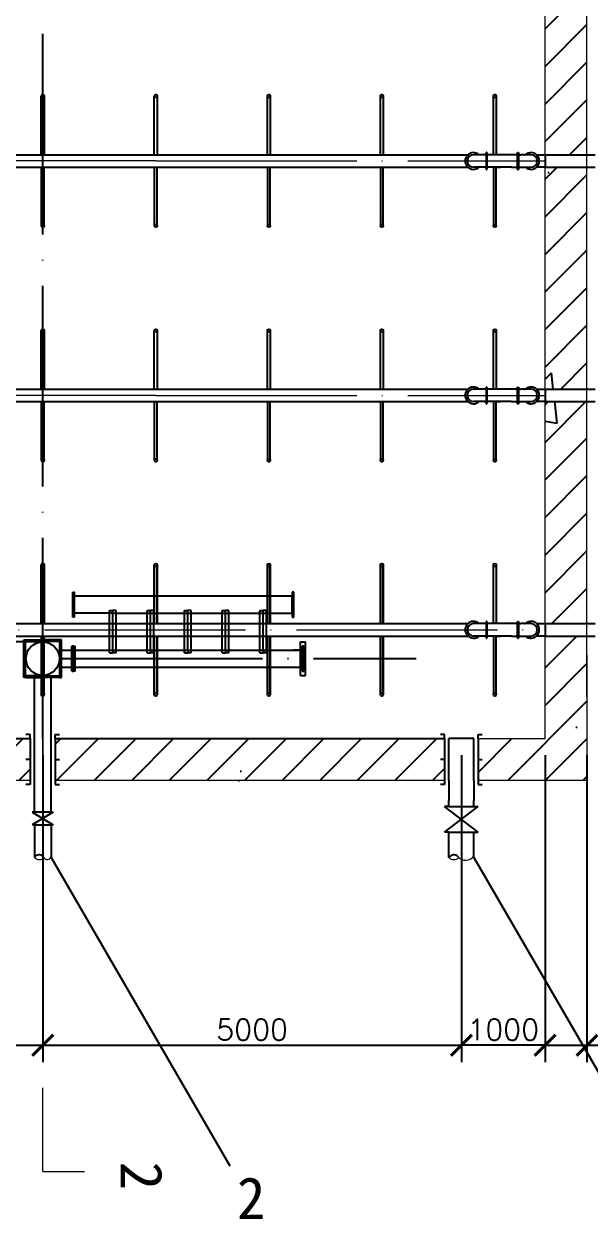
# Model space of a CAD drawing. Header units: millimetres. Extents: x 279 to 2876, y -494 to 1800.
# Drawn here: x 928.3 to 995.9, y 105 to 247.8 of the extents above; entities that cross this region are included whole.
import ezdxf

# ---------------------------------------------------------------- set-up
doc = ezdxf.new("R2010")
doc.units = ezdxf.units.MM
doc.linetypes.add('ACAD_ISO04W100', pattern=[30, 24, -3, 0, -3])
doc.layers.add('图层1', color=1, linetype='Continuous', lineweight=25, plot=False)
doc.layers.add('图层2', color=5, linetype='Continuous', lineweight=25, plot=False)
doc.layers.add('图层3', color=2, linetype='Continuous')
doc.styles.get("Standard").update_dxf_attribs({"font": 'txt', "bigfont": 'gbcbig.shx'})
doc.dimstyles.new('副本 ISO-25', dxfattribs={"dimtxt": 2.5, "dimasz": 2.5, "dimexe": 2, "dimexo": 2, "dimtad": 1, "dimlfac": 100, "dimtxsty": 'Standard', "dimblk": 'ARCHTICK', "dimcen": 2.5, "dimadec": 0, "dimazin": 0, "dimtfac": 1, "dimtmove": 0, "dimatfit": 3, "dimfxl": 1, "dimarcsym": 0})

# ---------------------------------------------------------------- blocks, each defined once
blk = doc.blocks.new('_ArchTick')
at = {"color": 0, "linetype": 'ByBlock', "const_width": 0.15}
blk.add_lwpolyline([(-0.5, -0.5), (0.5, 0.5)], dxfattribs=at)
blk = doc.blocks.new('*D80')
at = {"layer": '图层3', "color": 0, "lineweight": -2, "transparency": 16777216}
for p, q in [((930.57, 160.44), (930.57, 123.8)), ((980.57, 160.44), (980.57, 123.8)), ((930.57, 125.8), (980.57, 125.8))]:
    blk.add_line(p, q, dxfattribs=at)
at = {"layer": '图层3', "color": 0, "lineweight": -2, "transparency": 16777216, "xscale": 2.5, "yscale": 2.5, "zscale": 2.5, "rotation": 180}
blk.add_blockref('_ArchTick', (930.57, 125.8), dxfattribs=at)
at = {"layer": '图层3', "color": 0, "lineweight": -2, "transparency": 16777216, "xscale": 2.5, "yscale": 2.5, "zscale": 2.5}
blk.add_blockref('_ArchTick', (980.57, 125.8), dxfattribs=at)
at = {"layer": '图层3', "color": 0, "transparency": 16777216, "insert": (955.57, 127.67), "char_height": 2.5, "attachment_point": 5}
blk.add_mtext('5000', dxfattribs=at)
blk = doc.blocks.new('*D81')
at = {"layer": '图层3', "color": 0, "lineweight": -2, "transparency": 16777216}
for p, q in [((980.57, 160.44), (980.57, 123.8)), ((990.57, 160.44), (990.57, 123.8)), ((990.57, 125.8), (980.57, 125.8))]:
    blk.add_line(p, q, dxfattribs=at)
at = {"layer": '图层3', "color": 0, "lineweight": -2, "transparency": 16777216, "xscale": 2.5, "yscale": 2.5, "zscale": 2.5, "rotation": 180}
blk.add_blockref('_ArchTick', (980.57, 125.8), dxfattribs=at)
at = {"layer": '图层3', "color": 0, "lineweight": -2, "transparency": 16777216, "xscale": 2.5, "yscale": 2.5, "zscale": 2.5}
blk.add_blockref('_ArchTick', (990.57, 125.8), dxfattribs=at)
at = {"layer": '图层3', "color": 0, "transparency": 16777216, "insert": (985.57, 127.67), "char_height": 2.5, "attachment_point": 5}
blk.add_mtext('1000', dxfattribs=at)
blk = doc.blocks.new('*D82')
at = {"layer": '图层3', "color": 0, "lineweight": -2, "transparency": 16777216}
for p, q in [((880.57, 160.44), (880.57, 123.8)), ((930.57, 160.44), (930.57, 123.8)), ((880.57, 125.8), (930.57, 125.8))]:
    blk.add_line(p, q, dxfattribs=at)
at = {"layer": '图层3', "color": 0, "lineweight": -2, "transparency": 16777216, "xscale": 2.5, "yscale": 2.5, "zscale": 2.5, "rotation": 180}
blk.add_blockref('_ArchTick', (880.57, 125.8), dxfattribs=at)
at = {"layer": '图层3', "color": 0, "lineweight": -2, "transparency": 16777216, "xscale": 2.5, "yscale": 2.5, "zscale": 2.5}
blk.add_blockref('_ArchTick', (930.57, 125.8), dxfattribs=at)
at = {"layer": '图层3', "color": 0, "transparency": 16777216, "insert": (905.57, 127.67), "char_height": 2.5, "attachment_point": 5}
blk.add_mtext('5000', dxfattribs=at)
blk = doc.blocks.new('*D83')
at = {"layer": '图层3', "color": 0, "lineweight": -2, "transparency": 16777216}
for p, q in [((990.57, 160.44), (990.57, 123.8)), ((995.57, 160.44), (995.57, 123.8)), ((990.57, 125.8), (995.57, 125.8)), ((995.57, 125.8), (1005.15, 125.8))]:
    blk.add_line(p, q, dxfattribs=at)
at = {"layer": '图层3', "color": 0, "lineweight": -2, "transparency": 16777216, "xscale": 2.5, "yscale": 2.5, "zscale": 2.5, "rotation": 180}
blk.add_blockref('_ArchTick', (990.57, 125.8), dxfattribs=at)
at = {"layer": '图层3', "color": 0, "lineweight": -2, "transparency": 16777216, "xscale": 2.5, "yscale": 2.5, "zscale": 2.5}
blk.add_blockref('_ArchTick', (995.57, 125.8), dxfattribs=at)
at = {"layer": '图层3', "color": 0, "transparency": 16777216, "insert": (1001.61, 127.67), "char_height": 2.5, "attachment_point": 5}
blk.add_mtext('500', dxfattribs=at)

msp = doc.modelspace()

# ---------------------------------------------------------------- hatches: boundary and pattern name
at = {"layer": '图层3'}
h = msp.add_hatch(dxfattribs=at)
h.set_pattern_fill('ANSI31', color=256, style=0)
h.set_pattern_definition([(45, (155.4213, -677.7282), (-2.245064, 2.245064), [])])
h.paths.add_polyline_path([(870.56581, 402.43685), (870.56581, 412.43685), (929.06581, 412.43685), (929.06581, 417.43685), (865.56581, 417.43685), (865.56581, 412.43685), (865.56581, 402.43685), (865.56581, 157.43685), (878.56581, 157.43685), (878.56581, 162.43685), (870.56581, 162.43685)])
h.paths.add_polyline_path([(882.56581, 162.43685), (882.56581, 157.43685), (929.06581, 157.43685), (929.06581, 162.43685)])
h.paths.add_polyline_path([(978.56581, 157.43685), (978.56581, 162.43685), (932.06581, 162.43685), (932.06581, 157.43685)])
h.paths.add_polyline_path([(995.56581, 172.43685), (995.56581, 174.68685), (990.56581, 174.68685), (990.56581, 162.43685), (982.56581, 162.43685), (982.56581, 157.43685), (995.56581, 157.43685), (995.56581, 162.43685)])
h.paths.add_polyline_path([(995.56581, 202.68685), (990.56581, 202.68685), (990.56581, 176.18685), (995.56581, 176.18685)])
h.paths.add_polyline_path([(995.56581, 230.68685), (990.56581, 230.68685), (990.56581, 204.18685), (995.56581, 204.18685)])
h.paths.add_polyline_path([(990.56581, 412.43685), (990.56581, 407.43685), (990.56581, 402.43685), (990.56581, 400.18685), (995.56581, 400.18685), (995.56581, 417.43685), (932.06581, 417.43685), (932.06581, 412.43685)])
h.paths.add_polyline_path([(995.56581, 398.68685), (990.56581, 398.68685), (990.56581, 372.18685), (995.56581, 372.18685)])
h.paths.add_polyline_path([(995.56581, 370.68685), (990.56581, 370.68685), (990.56581, 344.18685), (995.56581, 344.18685)])
h.paths.add_polyline_path([(995.56581, 342.68685), (990.56581, 342.68685), (990.56581, 316.18685), (995.56581, 316.18685)])
h.paths.add_polyline_path([(995.56581, 314.68685), (990.56581, 314.68685), (990.56581, 288.18685), (995.56581, 288.18685)])
h.paths.add_polyline_path([(995.56581, 258.68685), (990.56581, 258.68685), (990.56581, 232.18685), (995.56581, 232.18685)])
h = msp.add_hatch(dxfattribs=at)
h.set_pattern_fill('AR-CONC', color=256, scale=0.25, style=0)
h.set_pattern_definition([(50, (155.42, -677.73), (45.5462, -3.9848), [4.7625, -52.3875]), (355, (155.42, -677.73), (-8.8107, 47.7642), [3.81, -41.91]), (100.451, (159.217, -678.06), (36.7356, 43.7792), [4.0475, -44.5225]), (46.184, (155.42, -665.03), (67.7698, -10.5106), [7.1437, -78.5812]), (96.6356, (161.07, -665.904), (59.351, 61.8564), [6.0713, -66.7837]), (351.184, (155.42, -665.03), (59.351, 61.8563), [5.715, -62.865]), (21, (161.77, -668.203), (37.9037, -25.5664), [4.7625, -52.3875]), (326, (161.77, -668.203), (15.4505, 46.047), [3.81, -41.91]), (71.4514, (164.93, -670.334), (53.3541, 20.4807), [4.0475, -44.5225]), (37.5, (155.421, -677.728), (0.77215, 21.13876), [0, -41.402, 0, -42.545, 0, -42.06875]), (7.5, (155.421, -677.728), (16.7049, 25.04514), [0, -24.257, 0, -40.4495, 0, -16.03375]), (327.5, (141.26, -677.728), (33.89765, -1.43219), [0, -15.875, 0, -49.53, 0, -65.7225]), (317.5, (134.91, -677.728), (37.0323, 6.3566), [0, -20.6375, 0, -32.893, 0, -46.6725])])
h.paths.add_polyline_path([(870.56581, 402.43685), (870.56581, 412.43685), (929.06581, 412.43685), (929.06581, 417.43685), (865.56581, 417.43685), (865.56581, 412.43685), (865.56581, 402.43685), (865.56581, 157.43685), (878.56581, 157.43685), (878.56581, 162.43685), (870.56581, 162.43685)])
h.paths.add_polyline_path([(929.06581, 162.43685), (882.56581, 162.43685), (882.56581, 157.43685), (929.06581, 157.43685)])
h.paths.add_polyline_path([(978.56581, 157.43685), (978.56581, 162.43685), (932.06581, 162.43685), (932.06581, 157.43685)])
h.paths.add_polyline_path([(995.56581, 162.43685), (995.56581, 172.43685), (995.56581, 174.68685), (990.56581, 174.68685), (990.56581, 162.43685), (982.56581, 162.43685), (982.56581, 157.43685), (995.56581, 157.43685)])
h.paths.add_polyline_path([(995.56581, 202.68685), (990.56581, 202.68685), (990.56581, 176.18685), (995.56581, 176.18685)])
h.paths.add_polyline_path([(995.56581, 230.68685), (990.56581, 230.68685), (990.56581, 204.18685), (995.56581, 204.18685)])
h.paths.add_polyline_path([(995.56581, 258.68685), (990.56581, 258.68685), (990.56581, 232.18685), (995.56581, 232.18685)])
h.paths.add_polyline_path([(990.56581, 412.43685), (990.56581, 407.43685), (990.56581, 402.43685), (990.56581, 400.18685), (995.56581, 400.18685), (995.56581, 417.43685), (932.06581, 417.43685), (932.06581, 412.43685)])
h.paths.add_polyline_path([(990.56581, 372.18685), (995.56581, 372.18685), (995.56581, 398.68685), (990.56581, 398.68685)])
h.paths.add_polyline_path([(990.56581, 344.18685), (995.56581, 344.18685), (995.56581, 370.68685), (990.56581, 370.68685)])
h.paths.add_polyline_path([(990.56581, 316.18685), (995.56581, 316.18685), (995.56581, 342.68685), (990.56581, 342.68685)])
h.paths.add_polyline_path([(990.56581, 288.18685), (995.56581, 288.18685), (995.56581, 314.68685), (990.56581, 314.68685)])
h.paths.add_polyline_path([(990.56581, 260.18685), (995.56581, 260.18685), (995.56581, 286.68685), (990.56581, 286.68685)])

# ---------------------------------------------------------------- linework, layer by layer
at = {"lineweight": 0}
for p, q in [((995.56581, 167.43685), (995.56581, 417.43685)), ((995.56581, 167.43685), (995.56581, 417.43685)), ((990.56581, 162.43685), (990.56581, 402.43685)), ((990.56581, 187.43685), (990.56581, 190.93685)), ((990.56581, 162.43685), (990.56581, 172.43685)), ((995.56581, 172.43685), (995.56581, 162.43685)), ((995.56581, 172.43685), (995.56581, 162.43685)), ((882.56581, 162.43685), (929.06581, 162.43685)), ((930.56581, 162.43685), (930.56581, 159.88482)), ((932.06581, 162.43685), (978.56581, 162.43685)), ((982.56581, 162.43685), (990.56581, 162.43685)), ((995.56581, 162.43685), (995.56581, 157.43685)), ((995.56581, 162.43685), (995.56581, 157.43685)), ((929.06581, 157.43685), (882.56581, 157.43685)), ((978.56581, 157.43685), (932.06581, 157.43685)), ((995.56581, 157.43685), (982.56581, 157.43685)), ((930.56581, 110.73607), (930.56581, 120.73607)), ((930.56581, 110.73607), (935.56581, 110.73607))]:
    msp.add_line(p, q, dxfattribs=at)
at = {"linetype": 'ACAD_ISO04W100'}
for p, q in [((930.56581, 162.43685), (930.56581, 412.43685)), ((932.81581, 171.98742), (975.17601, 171.98742)), ((930.56581, 159.88482), (930.56581, 148.24685))]:
    msp.add_line(p, q, dxfattribs=at)
at = {"linetype": 'ACAD_ISO04W100', "lineweight": 0}
for p, q in [((944.06581, 231.43685), (870.56581, 231.43685)), ((944.06581, 231.43685), (990.56581, 231.43685)), ((944.06581, 203.43685), (870.56581, 203.43685)), ((944.06581, 203.43685), (990.56581, 203.43685)), ((870.56581, 175.43685), (990.56581, 175.43685)), ((930.56581, 159.88482), (930.56581, 162.43685))]:
    msp.add_line(p, q, dxfattribs=at)
for p, q in [((934.14482, 179.63742), (934.14482, 179.93742)), ((934.14482, 179.93742), (934.34482, 179.93742)), ((934.34482, 176.93742), (934.34482, 179.93742)), ((960.56581, 179.93742), (960.36581, 179.93742)), ((960.36581, 179.93742), (960.36581, 179.43742)), ((960.56581, 179.43742), (960.56581, 179.93742)), ((934.14482, 179.43742), (934.14482, 179.63742)), ((934.14482, 177.43742), (934.14482, 179.43742)), ((960.36581, 179.43742), (934.34482, 179.43742)), ((960.36581, 177.43742), (960.36581, 179.43742)), ((960.56581, 176.93742), (960.56581, 179.43742)), ((934.14482, 176.93742), (934.14482, 177.43742)), ((936.16501, 177.43742), (934.34482, 177.43742)), ((938.93165, 177.43742), (936.16501, 177.43742)), ((938.53165, 172.68742), (938.53165, 177.73742)), ((938.53165, 177.73742), (938.93165, 177.73742)), ((938.93165, 172.98742), (938.93165, 177.73742)), ((939.33165, 177.73742), (938.93165, 177.73742)), ((938.93165, 172.98742), (938.93165, 177.73742)), ((938.93165, 177.43742), (960.36581, 177.43742)), ((939.33165, 172.68742), (939.33165, 177.73742)), ((943.01849, 172.68742), (943.01849, 177.73742)), ((943.01849, 177.73742), (943.41849, 177.73742)), ((943.41849, 172.98742), (943.41849, 177.73742)), ((943.41849, 172.98742), (943.41849, 177.73742)), ((943.81849, 177.73742), (943.41849, 177.73742)), ((943.41849, 172.98742), (943.41849, 177.73742)), ((943.81849, 172.68742), (943.81849, 177.73742)), ((947.50532, 172.68742), (947.50532, 177.73742)), ((947.50532, 177.73742), (947.90532, 177.73742)), ((947.90532, 172.98742), (947.90532, 177.73742)), ((947.90532, 172.98742), (947.90532, 177.73742)), ((948.30532, 177.73742), (947.90532, 177.73742)), ((947.90532, 172.98742), (947.90532, 177.73742)), ((948.30532, 172.68742), (948.30532, 177.73742)), ((951.99215, 172.68742), (951.99215, 177.73742)), ((951.99215, 177.73742), (952.39215, 177.73742)), ((952.39215, 172.98742), (952.39215, 177.73742)), ((952.39215, 172.98742), (952.39215, 177.73742)), ((952.79215, 177.73742), (952.39215, 177.73742)), ((952.39215, 172.98742), (952.39215, 177.73742)), ((952.79215, 172.68742), (952.79215, 177.73742)), ((956.47898, 172.68742), (956.47898, 177.73742)), ((956.47898, 177.73742), (956.87898, 177.73742)), ((956.87898, 172.98742), (956.87898, 177.73742)), ((957.27898, 177.73742), (956.87898, 177.73742)), ((956.87898, 172.98742), (956.87898, 177.73742)), ((956.87898, 172.98742), (956.87898, 177.67817)), ((957.27898, 172.68742), (957.27898, 177.73742)), ((960.36581, 177.43742), (960.36581, 176.93742)), ((934.34482, 176.93742), (934.14482, 176.93742)), ((960.36581, 176.93742), (960.56581, 176.93742)), ((928.31581, 169.73742), (928.31581, 174.23742)), ((928.31581, 174.23742), (930.56581, 174.23742)), ((928.51581, 169.93742), (928.51581, 174.23742)), ((932.81581, 174.23742), (930.56581, 174.23742)), ((932.61581, 169.93742), (932.61581, 174.23742)), ((932.81581, 169.73742), (932.81581, 174.23742)), ((930.56581, 173.98742), (883.75731, 173.98742)), ((928.51581, 174.03742), (930.56581, 174.03742)), ((932.61581, 174.03742), (930.56581, 174.03742)), ((930.56581, 169.93742), (930.56581, 174.03742)), ((932.81581, 172.98742), (953.77098, 172.98742)), ((934.04482, 170.48742), (934.04482, 173.48742)), ((934.24482, 173.48742), (934.04482, 173.48742)), ((934.24482, 173.18742), (934.24482, 173.48742)), ((934.24482, 173.48742), (934.44482, 173.48742)), ((934.24482, 172.98742), (934.24482, 173.18742)), ((934.24482, 170.98742), (934.24482, 172.98742)), ((934.44482, 170.48742), (934.44482, 173.48742)), ((934.44482, 172.98742), (961.36581, 172.98742)), ((938.93165, 172.98742), (938.93165, 172.68742)), ((938.93165, 172.98742), (938.93165, 172.68742)), ((943.41849, 172.98742), (943.41849, 172.68742)), ((943.41849, 172.98742), (943.41849, 172.68742)), ((947.90532, 172.98742), (947.90532, 172.68742)), ((947.90532, 172.98742), (947.90532, 172.68742)), ((952.39215, 172.98742), (952.39215, 172.68742)), ((952.39215, 172.98742), (952.39215, 172.68742)), ((953.77098, 172.98742), (960.56581, 172.98742)), ((956.87898, 172.98742), (956.87898, 172.68742)), ((956.87898, 172.98742), (956.87898, 172.68742)), ((961.56581, 172.98742), (960.56581, 172.98742)), ((961.36581, 173.95045), (961.36581, 173.98742)), ((961.36581, 173.98742), (961.66581, 173.98742)), ((961.36581, 170.22563), (961.36581, 173.95045)), ((961.76581, 173.48742), (961.56581, 173.48742)), ((961.56581, 173.48742), (961.56581, 172.98742)), ((961.56581, 170.98742), (961.56581, 172.98742)), ((961.66581, 173.98742), (961.96581, 173.98742)), ((961.76581, 172.98742), (961.76581, 173.48742)), ((961.76581, 170.48742), (961.76581, 172.98742)), ((961.96581, 173.95045), (961.96581, 173.98742)), ((961.96581, 170.22563), (961.96581, 173.95045)), ((934.24482, 171.98742), (934.44482, 171.98742)), ((938.53165, 172.68742), (938.93165, 172.68742)), ((939.33165, 172.68742), (938.93165, 172.68742)), ((943.01849, 172.68742), (943.41849, 172.68742)), ((943.81849, 172.68742), (943.41849, 172.68742)), ((947.50532, 172.68742), (947.90532, 172.68742)), ((948.30532, 172.68742), (947.90532, 172.68742)), ((951.99215, 172.68742), (952.39215, 172.68742)), ((952.79215, 172.68742), (952.39215, 172.68742)), ((956.47898, 172.68742), (956.87898, 172.68742)), ((957.27898, 172.68742), (956.87898, 172.68742)), ((930.56581, 169.93742), (928.31581, 169.93742)), ((930.56581, 169.93742), (932.81581, 169.93742)), ((932.81581, 170.98742), (954.84282, 170.98742)), ((934.04482, 170.48742), (934.24482, 170.48742)), ((934.24482, 170.48742), (934.24482, 170.98742)), ((934.44482, 170.48742), (934.24482, 170.48742)), ((954.84282, 170.98742), (960.56581, 170.98742)), ((960.56581, 170.98742), (961.56581, 170.98742)), ((961.36581, 169.98742), (961.36581, 170.22563)), ((961.36581, 169.98742), (961.81581, 169.98742)), ((961.56581, 170.98742), (961.56581, 170.48742)), ((961.56581, 170.48742), (961.76581, 170.48742)), ((961.66581, 169.98742), (961.96581, 169.98742)), ((961.96581, 169.98742), (961.96581, 170.22563)), ((928.56581, 169.73742), (928.31581, 169.73742)), ((928.56581, 169.73742), (930.56581, 169.73742)), ((929.56581, 154.15316), (929.56581, 169.73742)), ((932.56581, 169.73742), (930.56581, 169.73742)), ((931.56581, 154.15316), (931.56581, 169.73742)), ((932.56581, 169.73742), (932.81581, 169.73742)), ((929.06581, 162.93685), (928.56581, 162.93685)), ((929.06581, 162.43685), (929.06581, 162.93685)), ((932.06581, 162.43685), (932.06581, 162.93685)), ((932.06581, 162.93685), (932.56581, 162.93685)), ((978.56581, 162.93685), (978.06581, 162.93685)), ((978.56581, 162.43685), (978.56581, 162.93685)), ((982.56581, 162.43685), (982.56581, 162.93685)), ((982.56581, 162.93685), (983.06581, 162.93685)), ((882.56581, 162.43685), (929.06581, 162.43685)), ((929.06581, 162.43685), (929.06581, 157.43685)), ((932.06581, 162.43685), (932.06581, 157.43685)), ((932.06581, 162.43685), (978.56581, 162.43685)), ((978.56581, 162.43685), (978.56581, 157.43685)), ((982.56581, 162.43685), (982.56581, 157.43685)), ((929.06581, 159.93685), (928.56581, 159.93685)), ((932.06581, 159.93685), (932.56581, 159.93685)), ((978.56581, 159.93685), (978.06581, 159.93685)), ((982.56581, 159.93685), (983.06581, 159.93685)), ((929.06581, 157.43685), (929.06581, 156.93685)), ((932.06581, 157.43685), (932.06581, 156.93685)), ((978.56581, 157.43685), (978.56581, 156.93685)), ((979.06581, 157.43685), (979.06581, 155.04435)), ((979.06581, 157.43685), (979.06581, 155.04435)), ((979.06581, 157.43685), (979.06581, 155.04435)), ((979.06581, 157.43685), (979.06581, 155.04435)), ((982.06581, 157.43685), (982.06581, 155.04435)), ((982.06581, 157.43685), (982.06581, 155.04435)), ((982.06581, 157.43685), (982.06581, 155.04435)), ((982.06581, 157.43685), (982.06581, 155.04435)), ((982.56581, 157.43685), (982.56581, 156.93685)), ((929.06581, 156.93685), (928.56581, 156.93685)), ((931.56581, 154.15316), (931.56581, 155.65316)), ((932.06581, 156.93685), (932.56581, 156.93685)), ((978.56581, 156.93685), (978.06581, 156.93685)), ((982.56581, 156.93685), (983.06581, 156.93685)), ((979.06581, 154.34185), (978.56581, 154.34185)), ((978.56581, 151.24685), (982.56581, 154.34185)), ((982.56581, 151.24685), (978.56581, 154.34185)), ((979.06581, 154.34185), (979.06581, 155.04435)), ((979.06581, 154.34185), (979.06581, 155.04435)), ((979.06581, 154.34185), (979.06581, 155.04435)), ((979.06581, 154.34185), (979.06581, 155.04435)), ((979.06581, 154.34185), (982.06581, 154.34185)), ((982.06581, 154.34185), (982.06581, 155.04435)), ((982.06581, 154.34185), (982.06581, 155.04435)), ((982.06581, 154.34185), (982.06581, 155.04435)), ((982.06581, 154.34185), (982.06581, 155.04435)), ((982.06581, 154.34185), (982.56581, 154.34185)), ((929.56581, 153.65316), (929.31581, 153.65316)), ((931.81581, 153.65316), (929.31581, 152.15316)), ((929.31581, 153.65316), (931.81581, 152.15316)), ((929.56581, 153.65316), (929.56581, 154.15316)), ((931.56581, 153.65316), (929.56581, 153.65316)), ((931.56581, 153.65316), (931.56581, 154.15316)), ((931.56581, 153.65316), (931.81581, 153.65316)), ((929.56581, 152.15316), (929.31581, 152.15316)), ((929.56581, 152.15316), (931.56581, 152.15316)), ((929.56581, 152.15316), (929.56581, 150.15316)), ((931.81581, 152.15316), (931.56581, 152.15316)), ((931.56581, 152.15316), (931.56581, 150.15316)), ((929.56581, 150.15316), (929.56581, 148.24685)), ((931.56581, 150.15316), (931.56581, 148.24685)), ((979.06581, 151.24685), (978.56581, 151.24685)), ((979.06581, 148.24685), (979.06581, 151.24685)), ((979.06581, 151.24685), (982.06581, 151.24685)), ((982.06581, 148.24685), (982.06581, 151.24685)), ((982.06581, 151.24685), (982.56581, 151.24685))]:
    msp.add_line(p, q)
at = {"color": 0}
msp.add_line((982.06581, 157.43685), (982.06581, 162.43685), dxfattribs=at)
msp.add_circle((930.56581, 171.98742), 2)
at = {"lineweight": 0}
for centre, radius, start, end in [((930.1618, 148.81806), 0.82552, 223.7833776, 312.3866), ((931.1128, 148.43464), 0.45481, 192.990295, 5.0910891), ((979.66022, 148.80046), 0.82192, 223.6811816, 316.1726464), ((981.06954, 149.09813), 1.19074, 220.9089818, 327.6488121)]:
    msp.add_arc(centre, radius, start, end, dxfattribs=at)
for p in [(938.93165, 172.98742), (943.41849, 172.98742), (947.90532, 172.98742), (952.39215, 172.98742), (956.87898, 172.98742)]:
    msp.add_point(p)
at = {"layer": '图层1'}
for p, q in [((986.56581, 232.18685), (982.01857, 232.18685)), ((983.47548, 232.28685), (983.47548, 232.30685)), ((983.47548, 232.30685), (983.50048, 232.30685)), ((983.50048, 232.28685), (983.47548, 232.28685)), ((983.50048, 232.30685), (983.50048, 232.32685)), ((983.50048, 232.32685), (983.51048, 232.32685)), ((983.50048, 232.30685), (983.50048, 232.28685)), ((983.50048, 232.28685), (983.50048, 232.26685)), ((983.50048, 232.26685), (983.51048, 232.26685)), ((983.51048, 232.32685), (983.51048, 232.30685)), ((983.51048, 232.30685), (983.52548, 232.30685)), ((983.51048, 232.28685), (983.51048, 232.30685)), ((983.52548, 232.28685), (983.51048, 232.28685)), ((983.51048, 232.26685), (983.51048, 232.28685)), ((983.62548, 232.43685), (983.52548, 232.43685)), ((983.52548, 232.43685), (983.52548, 230.72814)), ((983.52548, 232.43685), (983.52548, 230.43545)), ((983.52548, 232.43685), (983.62548, 232.43685)), ((983.52548, 232.28685), (983.52548, 232.18685)), ((983.62548, 232.28685), (983.62548, 232.43685)), ((983.62548, 232.43685), (983.62548, 230.43545)), ((983.62548, 232.30685), (983.64548, 232.30685)), ((983.62548, 232.18685), (983.62548, 232.28685)), ((983.64548, 232.28685), (983.62548, 232.28685)), ((983.62548, 230.43685), (983.62548, 232.18685)), ((983.64548, 232.30685), (983.64548, 232.28685)), ((986.96581, 232.18685), (986.56581, 232.18685)), ((987.56581, 232.18685), (986.96581, 232.18685)), ((987.22092, 232.28685), (987.22092, 232.30685)), ((987.22092, 232.30685), (987.24592, 232.30685)), ((987.24592, 232.28685), (987.22092, 232.28685)), ((987.24592, 232.30685), (987.24592, 232.32685)), ((987.24592, 232.32685), (987.25592, 232.32685)), ((987.24592, 232.30685), (987.24592, 232.28685)), ((987.24592, 232.28685), (987.24592, 232.26685)), ((987.24592, 232.26685), (987.25592, 232.26685)), ((987.25592, 232.32685), (987.25592, 232.30685)), ((987.25592, 232.30685), (987.27092, 232.30685)), ((987.25592, 232.28685), (987.25592, 232.30685)), ((987.27092, 232.28685), (987.25592, 232.28685)), ((987.25592, 232.26685), (987.25592, 232.28685)), ((987.27092, 232.18685), (987.27092, 232.43685)), ((987.27092, 232.43685), (987.37092, 232.43685)), ((987.27092, 232.43685), (987.27092, 230.43545)), ((987.27092, 232.43685), (987.37092, 232.43685)), ((987.27092, 232.28685), (987.27092, 232.18685)), ((987.27092, 230.43685), (987.27092, 232.18685)), ((987.37092, 232.43685), (987.37092, 232.18685)), ((987.37092, 232.43685), (987.37092, 230.43545)), ((987.37092, 232.30685), (987.39092, 232.30685)), ((987.39092, 232.28685), (987.37092, 232.28685)), ((987.37092, 230.68685), (987.37092, 232.18685)), ((987.39092, 232.30685), (987.39092, 232.28685)), ((987.56581, 232.18685), (987.66581, 232.18685)), ((988.06581, 232.18685), (987.66581, 232.18685)), ((988.06581, 232.18685), (988.16581, 232.18685)), ((988.87599, 232.18685), (988.16581, 232.18685)), ((989.53743, 232.18685), (989.56581, 232.18685)), ((989.56581, 232.18685), (990.56581, 232.18685)), ((990.56581, 232.18685), (990.56581, 230.68685)), ((986.56581, 230.68685), (982.01857, 230.68685)), ((983.50048, 230.58545), (983.47548, 230.58545)), ((983.47548, 230.58545), (983.47548, 230.56545)), ((983.47548, 230.56545), (983.50048, 230.56545)), ((983.50048, 230.58545), (983.50048, 230.60545)), ((983.50048, 230.60545), (983.51048, 230.60545)), ((983.50048, 230.56545), (983.50048, 230.58545)), ((983.50048, 230.56545), (983.50048, 230.54545)), ((983.50048, 230.54545), (983.51048, 230.54545)), ((983.51048, 230.60545), (983.51048, 230.58545)), ((983.52548, 230.58545), (983.51048, 230.58545)), ((983.51048, 230.58545), (983.51048, 230.56545)), ((983.51048, 230.56545), (983.52548, 230.56545)), ((983.51048, 230.54545), (983.51048, 230.56545)), ((983.52548, 230.72814), (983.52548, 230.68685)), ((983.52548, 230.68685), (983.52548, 230.43685)), ((983.52548, 230.43685), (983.62548, 230.43685)), ((983.52548, 230.43545), (983.62548, 230.43545)), ((983.64548, 230.58545), (983.62548, 230.58545)), ((983.62548, 230.56545), (983.64548, 230.56545)), ((983.64548, 230.56545), (983.64548, 230.58545)), ((986.56581, 230.68685), (986.96581, 230.68685)), ((986.96581, 230.68685), (987.56581, 230.68685)), ((987.24592, 230.58545), (987.22092, 230.58545)), ((987.22092, 230.58545), (987.22092, 230.56545)), ((987.22092, 230.56545), (987.24592, 230.56545)), ((987.24592, 230.58545), (987.24592, 230.60545)), ((987.24592, 230.60545), (987.25592, 230.60545)), ((987.24592, 230.56545), (987.24592, 230.58545)), ((987.24592, 230.56545), (987.24592, 230.54545)), ((987.24592, 230.54545), (987.25592, 230.54545)), ((987.25592, 230.60545), (987.25592, 230.58545)), ((987.27092, 230.58545), (987.25592, 230.58545)), ((987.25592, 230.58545), (987.25592, 230.56545)), ((987.25592, 230.56545), (987.27092, 230.56545)), ((987.25592, 230.54545), (987.25592, 230.56545)), ((987.27092, 230.68685), (987.27092, 230.43685)), ((987.37092, 230.43685), (987.27092, 230.43685)), ((987.27092, 230.43685), (987.37092, 230.43685)), ((987.27092, 230.43545), (987.37092, 230.43545)), ((987.37092, 230.68685), (987.37092, 230.43685)), ((987.37092, 230.43685), (987.37092, 230.68685)), ((987.39092, 230.58545), (987.37092, 230.58545)), ((987.37092, 230.56545), (987.39092, 230.56545)), ((987.39092, 230.56545), (987.39092, 230.58545)), ((987.56581, 230.68685), (987.66581, 230.68685)), ((987.66581, 230.68685), (988.06581, 230.68685)), ((988.06581, 230.68685), (988.16581, 230.68685)), ((988.16581, 230.68685), (988.86581, 230.68685)), ((989.56581, 230.68685), (989.53743, 230.68685)), ((990.56581, 230.68685), (989.56581, 230.68685)), ((986.56581, 204.18685), (982.01857, 204.18685)), ((983.47548, 204.28685), (983.47548, 204.30685)), ((983.47548, 204.30685), (983.50048, 204.30685)), ((983.50048, 204.28685), (983.47548, 204.28685)), ((983.50048, 204.30685), (983.50048, 204.32685)), ((983.50048, 204.32685), (983.51048, 204.32685)), ((983.50048, 204.30685), (983.50048, 204.28685)), ((983.50048, 204.28685), (983.50048, 204.26685)), ((983.50048, 204.26685), (983.51048, 204.26685)), ((983.51048, 204.32685), (983.51048, 204.30685)), ((983.51048, 204.30685), (983.52548, 204.30685)), ((983.51048, 204.28685), (983.51048, 204.30685)), ((983.52548, 204.28685), (983.51048, 204.28685)), ((983.51048, 204.26685), (983.51048, 204.28685)), ((983.62548, 204.43685), (983.52548, 204.43685)), ((983.52548, 204.43685), (983.52548, 202.72814)), ((983.52548, 204.43685), (983.52548, 202.43545)), ((983.52548, 204.43685), (983.62548, 204.43685)), ((983.52548, 204.28685), (983.52548, 204.18685)), ((983.62548, 204.28685), (983.62548, 204.43685)), ((983.62548, 204.43685), (983.62548, 202.43545)), ((983.62548, 204.30685), (983.64548, 204.30685)), ((983.62548, 204.18685), (983.62548, 204.28685)), ((983.64548, 204.28685), (983.62548, 204.28685)), ((983.62548, 202.43685), (983.62548, 204.18685)), ((983.64548, 204.30685), (983.64548, 204.28685)), ((986.96581, 204.18685), (986.56581, 204.18685)), ((987.56581, 204.18685), (986.96581, 204.18685)), ((987.22092, 204.28685), (987.22092, 204.30685)), ((987.22092, 204.30685), (987.24592, 204.30685)), ((987.24592, 204.28685), (987.22092, 204.28685)), ((987.24592, 204.30685), (987.24592, 204.32685)), ((987.24592, 204.32685), (987.25592, 204.32685)), ((987.24592, 204.30685), (987.24592, 204.28685)), ((987.24592, 204.28685), (987.24592, 204.26685)), ((987.24592, 204.26685), (987.25592, 204.26685)), ((987.25592, 204.32685), (987.25592, 204.30685)), ((987.25592, 204.30685), (987.27092, 204.30685)), ((987.25592, 204.28685), (987.25592, 204.30685)), ((987.27092, 204.28685), (987.25592, 204.28685)), ((987.25592, 204.26685), (987.25592, 204.28685)), ((987.27092, 204.18685), (987.27092, 204.43685)), ((987.27092, 204.43685), (987.37092, 204.43685)), ((987.27092, 204.43685), (987.27092, 202.43545)), ((987.27092, 204.43685), (987.37092, 204.43685)), ((987.27092, 204.28685), (987.27092, 204.18685)), ((987.27092, 202.43685), (987.27092, 204.18685)), ((987.37092, 204.43685), (987.37092, 204.18685)), ((987.37092, 204.43685), (987.37092, 202.43545)), ((987.37092, 204.30685), (987.39092, 204.30685)), ((987.39092, 204.28685), (987.37092, 204.28685)), ((987.37092, 202.68685), (987.37092, 204.18685)), ((987.39092, 204.30685), (987.39092, 204.28685)), ((987.56581, 204.18685), (987.66581, 204.18685)), ((988.06581, 204.18685), (987.66581, 204.18685)), ((988.06581, 204.18685), (988.16581, 204.18685)), ((988.87599, 204.18685), (988.16581, 204.18685)), ((989.53743, 204.18685), (989.56581, 204.18685)), ((989.56581, 204.18685), (990.56581, 204.18685)), ((990.56581, 204.18685), (990.56581, 202.68685)), ((986.56581, 202.68685), (982.01857, 202.68685)), ((983.50048, 202.58545), (983.47548, 202.58545)), ((983.47548, 202.58545), (983.47548, 202.56545)), ((983.47548, 202.56545), (983.50048, 202.56545)), ((983.50048, 202.58545), (983.50048, 202.60545)), ((983.50048, 202.60545), (983.51048, 202.60545)), ((983.50048, 202.56545), (983.50048, 202.58545)), ((983.50048, 202.56545), (983.50048, 202.54545)), ((983.50048, 202.54545), (983.51048, 202.54545)), ((983.51048, 202.60545), (983.51048, 202.58545)), ((983.52548, 202.58545), (983.51048, 202.58545)), ((983.51048, 202.58545), (983.51048, 202.56545)), ((983.51048, 202.56545), (983.52548, 202.56545)), ((983.51048, 202.54545), (983.51048, 202.56545)), ((983.52548, 202.72814), (983.52548, 202.68685)), ((983.52548, 202.68685), (983.52548, 202.43685)), ((983.52548, 202.43685), (983.62548, 202.43685)), ((983.52548, 202.43545), (983.62548, 202.43545)), ((983.64548, 202.58545), (983.62548, 202.58545)), ((983.62548, 202.56545), (983.64548, 202.56545)), ((983.64548, 202.56545), (983.64548, 202.58545)), ((986.56581, 202.68685), (986.96581, 202.68685)), ((986.96581, 202.68685), (987.56581, 202.68685)), ((987.24592, 202.58545), (987.22092, 202.58545)), ((987.22092, 202.58545), (987.22092, 202.56545)), ((987.22092, 202.56545), (987.24592, 202.56545)), ((987.24592, 202.58545), (987.24592, 202.60545)), ((987.24592, 202.60545), (987.25592, 202.60545)), ((987.24592, 202.56545), (987.24592, 202.58545)), ((987.24592, 202.56545), (987.24592, 202.54545)), ((987.24592, 202.54545), (987.25592, 202.54545)), ((987.25592, 202.60545), (987.25592, 202.58545)), ((987.27092, 202.58545), (987.25592, 202.58545)), ((987.25592, 202.58545), (987.25592, 202.56545)), ((987.25592, 202.56545), (987.27092, 202.56545)), ((987.25592, 202.54545), (987.25592, 202.56545)), ((987.27092, 202.68685), (987.27092, 202.43685)), ((987.37092, 202.43685), (987.27092, 202.43685)), ((987.27092, 202.43685), (987.37092, 202.43685)), ((987.27092, 202.43545), (987.37092, 202.43545)), ((987.37092, 202.68685), (987.37092, 202.43685)), ((987.37092, 202.43685), (987.37092, 202.68685)), ((987.39092, 202.58545), (987.37092, 202.58545)), ((987.37092, 202.56545), (987.39092, 202.56545)), ((987.39092, 202.56545), (987.39092, 202.58545)), ((987.56581, 202.68685), (987.66581, 202.68685)), ((987.66581, 202.68685), (988.06581, 202.68685)), ((988.06581, 202.68685), (988.16581, 202.68685)), ((988.16581, 202.68685), (988.86581, 202.68685)), ((989.56581, 202.68685), (989.53743, 202.68685)), ((990.56581, 202.68685), (989.56581, 202.68685)), ((986.56581, 176.18685), (982.01857, 176.18685)), ((983.47548, 176.28685), (983.47548, 176.30685)), ((983.47548, 176.30685), (983.50048, 176.30685)), ((983.50048, 176.28685), (983.47548, 176.28685)), ((983.50048, 176.30685), (983.50048, 176.32685)), ((983.50048, 176.32685), (983.51048, 176.32685)), ((983.50048, 176.30685), (983.50048, 176.28685)), ((983.50048, 176.28685), (983.50048, 176.26685)), ((983.50048, 176.26685), (983.51048, 176.26685)), ((983.51048, 176.32685), (983.51048, 176.30685)), ((983.51048, 176.30685), (983.52548, 176.30685)), ((983.51048, 176.28685), (983.51048, 176.30685)), ((983.52548, 176.28685), (983.51048, 176.28685)), ((983.51048, 176.26685), (983.51048, 176.28685)), ((983.62548, 176.43685), (983.52548, 176.43685)), ((983.52548, 176.43685), (983.52548, 174.72814)), ((983.52548, 176.43685), (983.52548, 174.43545)), ((983.52548, 176.43685), (983.62548, 176.43685)), ((983.52548, 176.28685), (983.52548, 176.18685)), ((983.62548, 176.28685), (983.62548, 176.43685)), ((983.62548, 176.43685), (983.62548, 174.43545)), ((983.62548, 176.30685), (983.64548, 176.30685)), ((983.62548, 176.18685), (983.62548, 176.28685)), ((983.64548, 176.28685), (983.62548, 176.28685)), ((983.62548, 174.43685), (983.62548, 176.18685)), ((983.64548, 176.30685), (983.64548, 176.28685)), ((986.96581, 176.18685), (986.56581, 176.18685)), ((987.56581, 176.18685), (986.96581, 176.18685)), ((987.22092, 176.28685), (987.22092, 176.30685)), ((987.22092, 176.30685), (987.24592, 176.30685)), ((987.24592, 176.28685), (987.22092, 176.28685)), ((987.24592, 176.30685), (987.24592, 176.32685)), ((987.24592, 176.32685), (987.25592, 176.32685)), ((987.24592, 176.30685), (987.24592, 176.28685)), ((987.24592, 176.28685), (987.24592, 176.26685)), ((987.24592, 176.26685), (987.25592, 176.26685)), ((987.25592, 176.32685), (987.25592, 176.30685)), ((987.25592, 176.30685), (987.27092, 176.30685)), ((987.25592, 176.28685), (987.25592, 176.30685)), ((987.27092, 176.28685), (987.25592, 176.28685)), ((987.25592, 176.26685), (987.25592, 176.28685)), ((987.27092, 176.18685), (987.27092, 176.43685)), ((987.27092, 176.43685), (987.37092, 176.43685)), ((987.27092, 176.43685), (987.27092, 174.43545)), ((987.27092, 176.43685), (987.37092, 176.43685)), ((987.27092, 176.28685), (987.27092, 176.18685)), ((987.27092, 174.43685), (987.27092, 176.18685)), ((987.37092, 176.43685), (987.37092, 176.18685)), ((987.37092, 176.43685), (987.37092, 174.43545)), ((987.37092, 176.30685), (987.39092, 176.30685)), ((987.39092, 176.28685), (987.37092, 176.28685)), ((987.37092, 174.68685), (987.37092, 176.18685)), ((987.39092, 176.30685), (987.39092, 176.28685)), ((987.56581, 176.18685), (987.66581, 176.18685)), ((988.06581, 176.18685), (987.66581, 176.18685)), ((988.06581, 176.18685), (988.16581, 176.18685)), ((988.87599, 176.18685), (988.16581, 176.18685)), ((989.53743, 176.18685), (989.56581, 176.18685)), ((989.56581, 176.18685), (990.56581, 176.18685)), ((990.56581, 176.18685), (990.56581, 174.68685)), ((986.56581, 174.68685), (982.01857, 174.68685)), ((983.50048, 174.58545), (983.47548, 174.58545)), ((983.47548, 174.58545), (983.47548, 174.56545)), ((983.47548, 174.56545), (983.50048, 174.56545)), ((983.50048, 174.58545), (983.50048, 174.60545)), ((983.50048, 174.60545), (983.51048, 174.60545)), ((983.50048, 174.56545), (983.50048, 174.58545)), ((983.50048, 174.56545), (983.50048, 174.54545)), ((983.50048, 174.54545), (983.51048, 174.54545)), ((983.51048, 174.60545), (983.51048, 174.58545)), ((983.52548, 174.58545), (983.51048, 174.58545)), ((983.51048, 174.58545), (983.51048, 174.56545)), ((983.51048, 174.56545), (983.52548, 174.56545)), ((983.51048, 174.54545), (983.51048, 174.56545)), ((983.52548, 174.72814), (983.52548, 174.68685)), ((983.52548, 174.68685), (983.52548, 174.43685)), ((983.52548, 174.43685), (983.62548, 174.43685)), ((983.52548, 174.43545), (983.62548, 174.43545)), ((983.64548, 174.58545), (983.62548, 174.58545)), ((983.62548, 174.56545), (983.64548, 174.56545)), ((983.64548, 174.56545), (983.64548, 174.58545)), ((986.56581, 174.68685), (986.96581, 174.68685)), ((986.96581, 174.68685), (987.56581, 174.68685)), ((987.24592, 174.58545), (987.22092, 174.58545)), ((987.22092, 174.58545), (987.22092, 174.56545)), ((987.22092, 174.56545), (987.24592, 174.56545)), ((987.24592, 174.58545), (987.24592, 174.60545)), ((987.24592, 174.60545), (987.25592, 174.60545)), ((987.24592, 174.56545), (987.24592, 174.58545)), ((987.24592, 174.56545), (987.24592, 174.54545)), ((987.24592, 174.54545), (987.25592, 174.54545)), ((987.25592, 174.60545), (987.25592, 174.58545)), ((987.27092, 174.58545), (987.25592, 174.58545)), ((987.25592, 174.58545), (987.25592, 174.56545)), ((987.25592, 174.56545), (987.27092, 174.56545)), ((987.25592, 174.54545), (987.25592, 174.56545)), ((987.27092, 174.68685), (987.27092, 174.43685)), ((987.37092, 174.43685), (987.27092, 174.43685)), ((987.27092, 174.43685), (987.37092, 174.43685)), ((987.27092, 174.43545), (987.37092, 174.43545)), ((987.37092, 174.68685), (987.37092, 174.43685)), ((987.37092, 174.43685), (987.37092, 174.68685)), ((987.39092, 174.58545), (987.37092, 174.58545)), ((987.37092, 174.56545), (987.39092, 174.56545)), ((987.39092, 174.56545), (987.39092, 174.58545)), ((987.56581, 174.68685), (987.66581, 174.68685)), ((987.66581, 174.68685), (988.06581, 174.68685)), ((988.06581, 174.68685), (988.16581, 174.68685)), ((988.16581, 174.68685), (988.86581, 174.68685)), ((989.56581, 174.68685), (989.53743, 174.68685)), ((990.56581, 174.68685), (989.56581, 174.68685))]:
    msp.add_line(p, q, dxfattribs=at)
for centre, radius, start, end in [((982.01857, 231.43685), 1, 48.5903779, 311.4096221), ((982.01857, 231.43685), 0.75, 90, 270), ((988.87599, 231.43685), 1, 228.5903779, 131.4096221), ((988.87599, 231.43685), 0.75, 270, 90), ((982.01857, 203.43685), 1, 48.5903779, 311.4096221), ((982.01857, 203.43685), 0.75, 90, 270), ((988.87599, 203.43685), 1, 228.5903779, 131.4096221), ((988.87599, 203.43685), 0.75, 270, 90), ((982.01857, 175.43685), 1, 48.5903779, 311.4096221), ((982.01857, 175.43685), 0.75, 90, 270), ((988.87599, 175.43685), 1, 228.5903779, 131.4096221), ((988.87599, 175.43685), 0.75, 270, 90)]:
    msp.add_arc(centre, radius, start, end, dxfattribs=at)
at = {"layer": '图层2'}
for p, q in [((930.39081, 232.18685), (930.39081, 239.18685)), ((930.74081, 239.18685), (930.74081, 232.18685)), ((943.89081, 232.18685), (943.89081, 239.18685)), ((944.24081, 239.18685), (944.24081, 232.18685)), ((957.39081, 232.18685), (957.39081, 239.18685)), ((957.74081, 239.18685), (957.74081, 232.18685)), ((970.89081, 232.18685), (970.89081, 239.18685)), ((970.89081, 232.18685), (970.89081, 239.18685)), ((971.24081, 239.18685), (971.24081, 232.18685)), ((971.24081, 239.18685), (971.24081, 232.18685)), ((984.39081, 232.18685), (984.39081, 239.18685)), ((984.74081, 239.18685), (984.74081, 232.18685)), ((871.39081, 232.18685), (981.35713, 232.18685)), ((990.56581, 232.18685), (996.56586, 232.18685)), ((871.39081, 230.68685), (981.35713, 230.68685)), ((930.39081, 230.68685), (930.39081, 223.68685)), ((930.74081, 223.68685), (930.74081, 230.68685)), ((943.89081, 230.68685), (943.89081, 223.68685)), ((944.24081, 223.68685), (944.24081, 230.68685)), ((957.39081, 230.68685), (957.39081, 223.68685)), ((957.74081, 223.68685), (957.74081, 230.68685)), ((970.89081, 230.68685), (970.89081, 223.68685)), ((970.89081, 230.68685), (970.89081, 223.68685)), ((971.24081, 223.68685), (971.24081, 230.68685)), ((971.24081, 223.68685), (971.24081, 230.68685)), ((984.39081, 230.68685), (984.39081, 223.68685)), ((984.74081, 223.68685), (984.74081, 230.68685)), ((984.84081, 230.68685), (985.24081, 230.68685)), ((990.56581, 230.68685), (996.56586, 230.68685)), ((930.39081, 204.18685), (930.39081, 211.18685)), ((930.74081, 211.18685), (930.74081, 204.18685)), ((943.89081, 204.18685), (943.89081, 211.18685)), ((944.24081, 211.18685), (944.24081, 204.18685)), ((957.39081, 204.18685), (957.39081, 211.18685)), ((957.74081, 211.18685), (957.74081, 204.18685)), ((970.89081, 204.18685), (970.89081, 211.18685)), ((970.89081, 204.18685), (970.89081, 211.18685)), ((971.24081, 211.18685), (971.24081, 204.18685)), ((971.24081, 211.18685), (971.24081, 204.18685)), ((984.39081, 204.18685), (984.39081, 211.18685)), ((984.74081, 211.18685), (984.74081, 204.18685)), ((871.39081, 204.18685), (981.35713, 204.18685)), ((990.56581, 204.18685), (996.56586, 204.18685)), ((871.39081, 202.68685), (981.35713, 202.68685)), ((930.39081, 202.68685), (930.39081, 195.68685)), ((930.74081, 195.68685), (930.74081, 202.68685)), ((943.89081, 202.68685), (943.89081, 195.68685)), ((944.24081, 195.68685), (944.24081, 202.68685)), ((957.39081, 202.68685), (957.39081, 195.68685)), ((957.74081, 195.68685), (957.74081, 202.68685)), ((970.89081, 202.68685), (970.89081, 195.68685)), ((970.89081, 202.68685), (970.89081, 195.68685)), ((971.24081, 195.68685), (971.24081, 202.68685)), ((971.24081, 195.68685), (971.24081, 202.68685)), ((984.39081, 202.68685), (984.39081, 195.68685)), ((984.74081, 195.68685), (984.74081, 202.68685)), ((984.84081, 202.68685), (985.24081, 202.68685)), ((990.56581, 202.68685), (996.56586, 202.68685)), ((930.39081, 176.18685), (930.39081, 183.18685)), ((930.74081, 183.18685), (930.74081, 176.18685)), ((943.89081, 176.18685), (943.89081, 183.18685)), ((943.89081, 183.18685), (943.89081, 176.18685)), ((944.24081, 183.18685), (944.24081, 176.18685)), ((944.24081, 176.18685), (944.24081, 183.18685)), ((957.39081, 176.18685), (957.39081, 183.18685)), ((957.39081, 183.18685), (957.39081, 176.18685)), ((957.74081, 183.18685), (957.74081, 176.18685)), ((957.74081, 176.18685), (957.74081, 183.18685)), ((970.89081, 176.18685), (970.89081, 183.18685)), ((970.89081, 183.18685), (970.89081, 176.18685)), ((970.89081, 176.18685), (970.89081, 183.18685)), ((971.24081, 183.18685), (971.24081, 176.18685)), ((971.24081, 176.18685), (971.24081, 183.18685)), ((971.24081, 183.18685), (971.24081, 176.18685)), ((984.39081, 176.18685), (984.39081, 183.18685)), ((984.74081, 183.18685), (984.74081, 176.18685)), ((871.39081, 176.18685), (981.35713, 176.18685)), ((990.56581, 176.18685), (996.56586, 176.18685)), ((871.39081, 174.68685), (981.35713, 174.68685)), ((930.39081, 174.68685), (930.39081, 167.68685)), ((930.74081, 167.68685), (930.74081, 174.68685)), ((943.89081, 174.68685), (943.89081, 167.68685)), ((943.89081, 167.68685), (943.89081, 174.68685)), ((944.24081, 167.68685), (944.24081, 174.68685)), ((944.24081, 174.68685), (944.24081, 167.68685)), ((957.39081, 174.68685), (957.39081, 167.68685)), ((957.39081, 167.68685), (957.39081, 174.68685)), ((957.74081, 167.68685), (957.74081, 174.68685)), ((957.74081, 174.68685), (957.74081, 167.68685)), ((970.89081, 174.68685), (970.89081, 167.68685)), ((970.89081, 167.68685), (970.89081, 174.68685)), ((970.89081, 174.68685), (970.89081, 167.68685)), ((971.24081, 167.68685), (971.24081, 174.68685)), ((971.24081, 174.68685), (971.24081, 167.68685)), ((971.24081, 167.68685), (971.24081, 174.68685)), ((984.39081, 174.68685), (984.39081, 167.68685)), ((984.74081, 167.68685), (984.74081, 174.68685)), ((984.84081, 174.68685), (985.24081, 174.68685)), ((990.56581, 174.68685), (996.56586, 174.68685))]:
    msp.add_line(p, q, dxfattribs=at)
at = {"layer": '图层2', "color": 0}
for p in [(979.06581, 157.43685), (982.06581, 162.43685)]:
    msp.add_line(p, (979.06581, 162.43685), dxfattribs=at)
at = {"layer": '图层2'}
for centre in [(930.56581, 239.18685), (944.06581, 239.18685), (957.56581, 239.18685), (971.06581, 239.18685), (971.06581, 239.18685), (984.56581, 239.18685), (984.56581, 239.18685), (930.56581, 223.68685), (944.06581, 223.68685), (957.56581, 223.68685), (971.06581, 223.68685), (971.06581, 223.68685), (984.56581, 223.68685), (930.56581, 211.18685), (944.06581, 211.18685), (957.56581, 211.18685), (971.06581, 211.18685), (971.06581, 211.18685), (984.56581, 211.18685), (984.56581, 211.18685), (930.56581, 195.68685), (944.06581, 195.68685), (957.56581, 195.68685), (971.06581, 195.68685), (971.06581, 195.68685), (984.56581, 195.68685), (930.56581, 183.18685), (944.06581, 183.18685), (944.06581, 183.18685), (957.56581, 183.18685), (957.56581, 183.18685), (971.06581, 183.18685), (971.06581, 183.18685), (971.06581, 183.18685), (984.56581, 183.18685), (984.56581, 183.18685), (930.56581, 167.68685), (944.06581, 167.68685), (944.06581, 167.68685), (957.56581, 167.68685), (957.56581, 167.68685), (971.06581, 167.68685), (971.06581, 167.68685), (971.06581, 167.68685), (984.56581, 167.68685)]:
    msp.add_circle(centre, 0.175, dxfattribs=at)
at = {"layer": '图层2', "color": 0}
for centre in [(930.15139, 147.85528), (979.65139, 147.84124)]:
    msp.add_arc(centre, 0.70444, 42.6346558, 146.2295677, dxfattribs=at)
at = {"layer": '图层3'}
for p, q in [((931.56581, 148.24685), (952.91014, 111.40982)), ((982.06581, 148.24685), (1003.41014, 111.40982))]:
    msp.add_line(p, q, dxfattribs=at)

# ---------------------------------------------------------------- texts
at = {"lineweight": 0, "insert": (939.87535, 111.91167), "char_height": 5, "width": 17.8180302, "attachment_point": 7, "rotation": 270}
msp.add_mtext('{\\f@FangSong|b0|i0|c134|p49;2}', dxfattribs=at)
at = {"lineweight": 0, "insert": (955.45753, 107.54175), "char_height": 5, "width": 30, "attachment_point": 5}
msp.add_mtext('{\\fFangSong|b0|i0|c134|p49;2}', dxfattribs=at)

# ---------------------------------------------------------------- dimensions: what is measured, and where the dimension line sits
at = {"layer": '图层3'}
for base, p1, p2, picture, middle in [((930.56581, 125.79631), (880.56581, 162.43685), (930.56581, 162.43685), '*D82', (905.56581, 127.67131)), ((980.56581, 125.79631), (930.56581, 162.43685), (980.56581, 162.43685), '*D80', (955.56581, 127.67131)), ((980.56581, 125.79631), (990.56581, 162.43685), (980.56581, 162.43685), '*D81', (985.56581, 127.67131)), ((995.56581, 125.79631), (990.56581, 162.43685), (995.56581, 162.43685), '*D83', (1001.60748, 127.67131))]:
    dim = msp.add_linear_dim(base=base, p1=p1, p2=p2, dimstyle='副本 ISO-25', dxfattribs=at)
    dim.commit()
    dim.dimension.update_dxf_attribs({"geometry": picture, "text_midpoint": middle})

doc.saveas('drawing.dxf')
